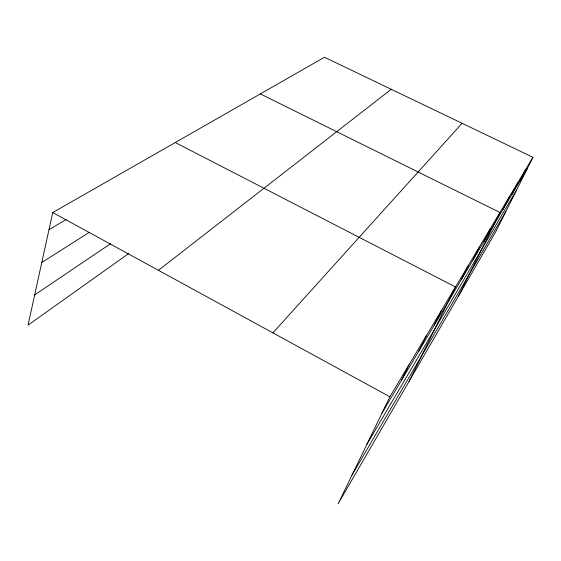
<?xml version="1.0" encoding="UTF-8"?>
<svg xmlns="http://www.w3.org/2000/svg" width="561" height="561" viewBox="0 0 561 561"><rect width="100%" height="100%" fill="white"/><g stroke="black" fill="none" stroke-linecap="round" stroke-linejoin="round"><path stroke-width="0.84" d="M532.95 157.304L389.874 396.788L338.157 503.75L495.475 232.282L532.95 157.304L324.496 57.25L52.734 212.556L28.05 325.142L128.764 253.488M401.346 380.526L409.032 364.713M418.702 351.326L426.157 336.046M434.326 325.036L441.556 310.268M409.053 381.403L455.483 286.966L175.27 142.529M461.317 279.616L468.133 265.795M473.056 259.862L479.669 246.475M483.82 241.749L490.244 228.783M458.316 296.404L499.97 212.507L260.346 93.911M503.133 209.26L509.199 197.058M511.821 194.632L517.719 182.788M519.879 181.07L525.615 169.576M351.978 475.167L505.72 211.778M366.852 444.396L516.562 190.088M381.957 413.162L527.368 168.475M272.912 332.876L462.089 123.294M158.433 270.318L391.241 89.29M34.67 294.939L110.587 243.705M41.78 262.52L89.206 232.408M48.968 229.708L66.226 219.47M52.734 212.556L389.874 396.788"/></g></svg>
